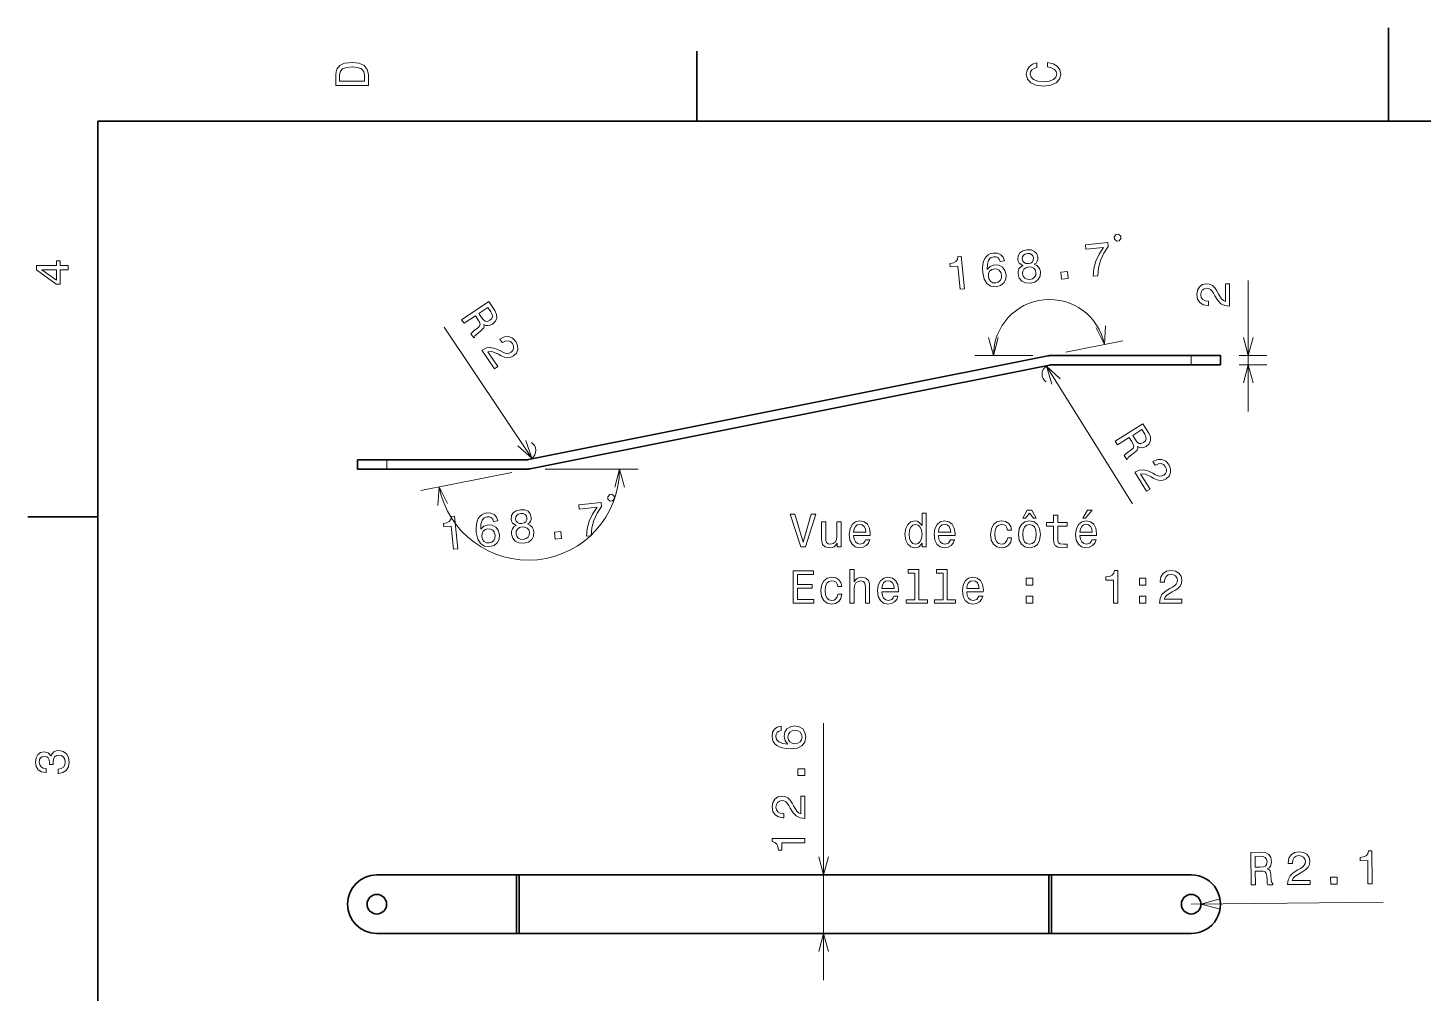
# Model space of a CAD drawing. Extents: x 0 to 297, y 0 to 210.
# Drawn here: x 2.5 to 152.2, y 106.4 to 210 of the extents above; entities that cross this region are included whole.
import ezdxf

# ---------------------------------------------------------------- set-up
doc = ezdxf.new("R2010")
doc.units = 0

msp = doc.modelspace()

# ---------------------------------------------------------------- linework, layer by layer
at = {"color": 7, "lineweight": 35, "ltscale": 0.25}
msp.add_line((148.5, 200), (148.5, 210), dxfattribs=at)
at = {"color": 7, "lineweight": 35, "ltscale": 0.1875}
for p, q in [((74.300003, 200), (74.300003, 207.5)), ((10, 157.5), (2.5, 157.5))]:
    msp.add_line(p, q, dxfattribs=at)
at = {"color": 7, "lineweight": 35}
for p, q in [((287, 200), (10, 200)), ((10, 200), (10, 10)), ((111.933624, 174.794006), (56.212036, 163.657837)), ((112.129608, 173.813385), (56.40802, 162.677246)), ((55.226814, 119.082092), (112.050308, 119.082092)), ((55.226814, 112.782089), (112.050308, 112.782089))]:
    msp.add_line(p, q, dxfattribs=at)
at = {"color": 7, "lineweight": 13, "ltscale": 0.3509}
msp.add_line((133.459961, 168.832794), (133.459961, 182.868805), dxfattribs=at)
at = {"color": 7, "lineweight": 13, "ltscale": 0.423563}
msp.add_line((56.571732, 163.807037), (47.157242, 177.893066), dxfattribs=at)
at = {"color": 7, "lineweight": 13, "ltscale": 0.155356}
msp.add_line((113.894836, 175.185974), (119.988586, 176.403809), dxfattribs=at)
at = {"color": 7, "lineweight": 13, "ltscale": 0.155357}
msp.add_line((110.325623, 174.832794), (104.111359, 174.832794), dxfattribs=at)
at = {"color": 7, "lineweight": 13, "ltscale": 0.435449}
msp.add_line((111.794708, 173.680267), (121.040253, 158.91864), dxfattribs=at)
at = {"color": 7, "lineweight": 35, "ltscale": 0.375}
for p, q in [((127.325623, 174.832794), (112.325623, 174.832794)), ((127.325623, 173.832794), (112.325623, 173.832794)), ((41.016052, 163.638458), (56.016052, 163.638458)), ((41.016052, 162.638458), (56.016052, 162.638458)), ((39.944431, 119.082092), (54.944427, 119.082092)), ((112.332703, 119.082092), (127.332703, 119.082092)), ((39.944431, 112.782089), (54.944427, 112.782089)), ((112.332703, 112.782089), (127.332703, 112.782089))]:
    msp.add_line(p, q, dxfattribs=at)
at = {"color": 7, "lineweight": 13, "ltscale": 0.025}
for p, q in [((127.325623, 173.832794), (127.325623, 174.832794)), ((41.016052, 162.638458), (41.016052, 163.638458))]:
    msp.add_line(p, q, dxfattribs=at)
at = {"color": 7, "lineweight": 35, "ltscale": 0.07875}
for p, q in [((130.475616, 174.832794), (127.325623, 174.832794)), ((130.475616, 173.832794), (127.325623, 173.832794)), ((37.866058, 163.638458), (41.016052, 163.638458)), ((37.866058, 162.638458), (41.016052, 162.638458)), ((54.944427, 119.082092), (54.944427, 115.932091)), ((54.944427, 115.932091), (54.944427, 119.082092)), ((55.226814, 115.932091), (55.226814, 119.082092)), ((55.226814, 115.932091), (55.226814, 119.082092)), ((112.050308, 115.932091), (112.050308, 119.082092)), ((112.050308, 115.932091), (112.050308, 119.082092)), ((112.332703, 115.932091), (112.332703, 119.082092)), ((112.332703, 115.932091), (112.332703, 119.082092)), ((54.944427, 112.782089), (54.944427, 115.932091)), ((54.944427, 112.782089), (54.944427, 115.932091)), ((55.226814, 112.782089), (55.226814, 115.932091)), ((55.226814, 112.782089), (55.226814, 115.932091)), ((112.050308, 112.782089), (112.050308, 115.932091)), ((112.050308, 112.782089), (112.050308, 115.932091)), ((112.332703, 112.782089), (112.332703, 115.932091)), ((112.332703, 115.932091), (112.332703, 112.782089))]:
    msp.add_line(p, q, dxfattribs=at)
at = {"color": 7, "lineweight": 35, "ltscale": 0.025}
for p, q in [((130.475616, 173.832794), (130.475616, 174.832794)), ((37.866058, 162.638458), (37.866058, 163.638458))]:
    msp.add_line(p, q, dxfattribs=at)
at = {"color": 7, "lineweight": 13, "ltscale": 0.074609}
for p, q in [((132.475616, 174.832794), (135.459961, 174.832794)), ((132.475616, 173.832794), (135.459961, 173.832794))]:
    msp.add_line(p, q, dxfattribs=at)
at = {"color": 7, "lineweight": 13, "ltscale": 0.249275}
msp.add_line((54.446793, 162.285278), (44.669128, 160.331177), dxfattribs=at)
at = {"color": 7, "lineweight": 13, "ltscale": 0.249276}
msp.add_line((58.016052, 162.638458), (67.987076, 162.638458), dxfattribs=at)
at = {"color": 7, "lineweight": 13}
for p, q in [((87.87999, 107.782089), (87.87999, 135.354385)), ((127.332703, 115.932091), (147.925781, 116.135406))]:
    msp.add_line(p, q, dxfattribs=at)
at = {"color": 7, "lineweight": 35, "ltscale": 0.00706}
for p, q in [((54.944427, 119.082092), (55.226814, 119.082092)), ((112.050308, 119.082092), (112.332703, 119.082092)), ((54.944427, 112.782089), (55.226814, 112.782089)), ((112.050308, 112.782089), (112.332703, 112.782089))]:
    msp.add_line(p, q, dxfattribs=at)
at = {"color": 7, "lineweight": 13}
for points in [[(35.533215, 204.994965), (35.533215, 203.829971), (39.033215, 203.829971), (39.033215, 204.994965), (38.922264, 205.544678), (38.584366, 205.953171), (38.034657, 206.205338), (37.283215, 206.296112), (36.516644, 206.215424), (36.21405, 206.114563), (35.971977, 205.973343), (35.644165, 205.56485), (35.563473, 205.297562)], [(35.951801, 204.959656), (36.027451, 205.342941), (36.259438, 205.605194), (36.672985, 205.761536), (37.283215, 205.811966), (37.873272, 205.756485), (38.286816, 205.600143), (38.533936, 205.332855), (38.614628, 204.959656), (38.614628, 204.298996), (35.951801, 204.298996)], [(111.93206, 205.817017), (112.35569, 205.716141), (112.658287, 205.549713), (112.844887, 205.317734), (112.905403, 205.045395), (112.814629, 204.71759), (112.54229, 204.460388), (112.098488, 204.28891), (111.483215, 204.233429), (110.872986, 204.28891), (110.424141, 204.455338), (110.151802, 204.71254), (110.055984, 205.045395), (110.106415, 205.287476), (110.247627, 205.494247), (110.474571, 205.655624), (110.787247, 205.766571), (110.787247, 206.245682), (110.308144, 206.094391), (109.94503, 205.832138), (109.718086, 205.474075), (109.637398, 205.045395), (109.763474, 204.510818), (110.116501, 204.10231), (110.696472, 203.840057), (111.483215, 203.749283), (112.269958, 203.840057), (112.84993, 204.10231), (113.208, 204.510818), (113.329041, 205.045395), (113.233215, 205.51442), (112.965927, 205.892654), (112.527161, 206.159943), (111.93206, 206.301163)], [(119.359619, 187.120972), (119.591797, 187.143921), (119.801025, 187.399109), (119.778046, 187.631317), (119.522888, 187.840546), (119.29068, 187.817566), (119.081451, 187.562378), (119.104431, 187.33017)], [(107.296112, 184.979614), (107.160522, 185.376709), (106.909912, 185.655975), (106.549774, 185.812897), (106.101685, 185.834442), (105.809052, 185.77002), (105.562531, 185.649353), (105.352081, 185.471405), (105.183228, 185.23172), (105.059967, 184.940796), (104.982819, 184.593628), (104.951782, 184.190186), (104.975922, 183.741516), (105.12674, 183.036804), (105.423798, 182.54422), (105.851074, 182.272308), (106.403503, 182.22052), (106.881409, 182.359039), (107.229431, 182.631653), (107.433594, 183.026886), (107.472229, 183.50708), (107.339722, 183.975433), (107.072632, 184.318939), (106.693451, 184.514557), (106.243866, 184.551147), (105.777008, 184.403595), (105.448975, 184.082275), (105.469635, 184.641785), (105.591003, 185.054138), (105.813599, 185.314362), (106.146912, 185.428436), (106.401825, 185.413116), (106.602966, 185.326599), (106.745819, 185.163361), (106.834381, 184.933929)], [(109.253204, 184.499237), (109.011169, 184.333374), (108.854889, 184.12027), (108.768799, 183.863434), (108.76297, 183.563843), (108.887451, 183.125122), (109.152588, 182.801697), (109.550842, 182.618103), (110.071198, 182.583435), (110.569641, 182.718903), (110.924194, 182.97699), (111.120789, 183.34613), (111.161926, 183.801239), (111.092468, 184.093353), (110.962738, 184.328857), (110.762695, 184.506714), (110.497864, 184.622406), (110.686676, 184.762695), (110.810822, 184.94223), (110.876282, 185.151428), (110.88205, 185.40033), (110.76651, 185.748688), (110.527405, 186.013916), (110.167755, 186.165833), (109.714142, 186.191895), (109.269409, 186.076935), (108.946503, 185.857483), (108.759003, 185.550049), (108.718994, 185.186279), (108.768402, 184.942841), (108.873596, 184.750549)], [(109.199738, 185.193298), (109.218048, 185.418121), (109.321594, 185.600647), (109.501892, 185.724915), (109.753876, 185.790405), (110.008789, 185.775085), (110.20993, 185.688568), (110.34726, 185.529846), (110.414276, 185.313477), (110.391449, 185.08316), (110.288391, 184.895599), (110.1091, 184.761292), (109.861633, 184.701355), (109.601715, 184.716156), (109.400055, 184.807709), (109.262238, 184.971436)], [(116.799377, 183.350525), (117.306274, 183.400696), (117.389954, 184.245178), (117.604584, 185.046844), (117.945099, 185.805237), (118.415558, 186.530884), (118.374329, 186.947449), (115.985413, 186.71106), (116.030609, 186.254364), (117.937714, 186.443085), (117.452698, 185.710907), (117.106171, 184.962067), (116.889587, 184.18045)], [(6.833213, 184.02739), (6.833213, 184.481277), (5.965778, 184.481277), (5.965778, 184.98056), (5.56232, 184.98056), (5.56232, 184.481277), (3.408862, 184.481277), (3.408862, 184.022339), (5.521974, 182.489197), (5.965778, 182.489197), (5.965778, 184.02739)], [(102.535187, 181.939117), (102.991913, 181.984314), (102.644775, 185.492401), (102.303497, 185.458649), (102.243469, 185.143555), (102.08316, 184.919922), (101.819031, 184.772156), (101.441589, 184.694244), (101.476837, 184.337921), (102.289886, 184.418365)], [(109.243774, 183.621552), (109.262634, 183.892029), (109.388306, 184.107178), (109.601227, 184.26001), (109.897888, 184.334961), (110.198456, 184.319092), (110.437225, 184.210968), (110.602631, 184.024628), (110.679138, 183.76358), (110.657257, 183.472565), (110.533051, 183.24234), (110.321106, 183.079468), (110.02948, 183.005005), (109.723877, 183.020386), (109.484131, 183.13855), (109.31723, 183.339966)], [(5.56232, 182.912827), (3.993876, 184.02739), (5.56232, 184.02739)], [(106.985901, 183.453888), (106.961975, 183.132263), (106.845306, 182.877472), (106.635345, 182.694519), (106.359253, 182.616516), (106.058197, 182.63739), (105.816956, 182.77063), (105.647583, 182.997131), (105.571136, 183.308838), (105.590515, 183.624969), (105.707703, 183.874756), (105.923676, 184.048157), (106.22937, 184.134155), (106.505859, 184.105774), (106.736053, 183.981567), (106.899902, 183.759613)], [(113.432831, 183.017426), (114.125427, 183.085968), (114.051422, 183.83374), (113.358856, 183.765228)], [(131.459961, 180.12027), (131.459961, 182.525879), (131.026245, 182.525879), (131.026245, 180.624603), (130.789215, 180.730499), (130.592529, 180.912048), (130.234467, 181.471863), (130.08316, 181.769409), (129.866302, 182.102264), (129.614136, 182.339294), (129.316589, 182.475464), (128.978699, 182.525879), (128.555054, 182.440155), (128.222198, 182.203125), (128.010406, 181.839996), (127.934753, 181.370972), (128.020477, 180.886841), (128.257507, 180.518677), (128.635742, 180.281647), (129.13504, 180.200958), (129.205627, 180.200958), (129.205627, 180.659882), (129.165283, 180.659882), (128.822357, 180.705292), (128.57019, 180.841461), (128.408813, 181.058319), (128.353333, 181.345764), (128.403778, 181.638275), (128.529846, 181.855133), (128.726532, 181.996338), (128.973663, 182.046783), (129.205627, 182.011475), (129.402313, 181.915649), (129.573792, 181.754272), (129.725098, 181.532379), (129.886475, 181.234833), (130.199158, 180.74057), (130.532013, 180.392609), (130.935455, 180.185822), (131.444824, 180.12027)], [(49.03862, 178.677368), (49.29924, 178.287415), (50.527771, 179.108521), (50.794006, 178.710205), (50.9776, 178.408264), (51.042191, 178.18457), (50.971085, 177.991455), (50.751724, 177.78418), (50.388367, 177.510986), (50.157806, 177.320496), (50.044678, 177.172089), (50.338928, 176.731842), (50.418594, 176.785095), (50.471542, 176.959991), (50.66716, 177.139252), (51.117157, 177.482483), (51.417526, 177.786346), (51.462082, 177.955658), (51.440872, 178.159851), (51.657791, 178.062195), (51.883011, 178.042877), (52.117935, 178.090698), (52.356979, 178.214081), (52.669952, 178.508179), (52.822006, 178.852448), (52.796387, 179.235657), (52.598679, 179.649445), (51.948532, 180.622223)], [(52.169418, 179.520264), (52.315201, 179.247681), (52.356049, 179.01416), (52.284958, 178.802856), (52.079559, 178.610992), (51.80835, 178.490387), (51.585938, 178.505493), (51.381546, 178.647949), (51.184036, 178.898071), (50.884186, 179.34671), (51.852753, 179.99408)], [(51.222473, 175.409851), (52.559219, 173.409821), (52.919815, 173.650818), (51.863312, 175.231567), (52.119232, 175.275238), (52.383636, 175.233582), (52.992401, 174.967133), (53.283539, 174.803802), (53.648788, 174.647583), (53.990143, 174.590637), (54.313202, 174.642761), (54.622147, 174.788605), (54.926712, 175.095276), (55.071732, 175.477295), (55.046066, 175.896881), (54.848343, 176.328888), (54.508026, 176.683746), (54.106384, 176.858124), (53.660202, 176.845032), (53.200272, 176.634674), (53.141571, 176.595428), (53.396576, 176.213867), (53.43013, 176.236298), (53.740463, 176.38913), (54.025772, 176.416046), (54.280457, 176.325409), (54.486313, 176.117249), (54.606918, 175.846039), (54.622604, 175.595673), (54.537537, 175.368988), (54.360107, 175.189728), (54.147614, 175.090179), (53.930847, 175.060547), (53.698608, 175.099426), (53.449524, 175.19986), (53.150009, 175.357574), (52.615402, 175.594727), (52.145309, 175.699066), (51.694977, 175.64679), (51.235062, 175.418274)], [(119.190155, 165.640381), (119.439117, 165.242889), (120.691437, 166.027252), (120.94574, 165.621185), (121.1203, 165.313995), (121.178253, 165.08844), (121.101471, 164.897522), (120.876068, 164.696838), (120.504761, 164.43454), (120.268646, 164.250946), (120.151184, 164.105988), (120.432281, 163.657196), (120.513489, 163.708069), (120.571594, 163.881317), (120.77243, 164.054718), (121.232391, 164.38446), (121.541626, 164.679291), (121.591187, 164.847198), (121.576019, 165.051941), (121.789948, 164.947906), (122.014496, 164.921906), (122.250732, 164.962769), (122.493347, 165.07901), (122.81488, 165.363708), (122.977081, 165.703308), (122.962799, 166.087128), (122.777435, 166.506592), (122.156403, 167.498199)], [(122.344543, 166.390198), (122.482208, 166.113403), (122.516083, 165.878754), (122.438782, 165.669647), (122.227783, 165.483948), (121.953125, 165.371429), (121.731262, 165.393158), (121.531189, 165.541565), (121.341156, 165.797455), (121.054718, 166.254791), (122.042053, 166.873169)], [(121.276276, 162.309631), (122.553192, 160.270874), (122.920746, 160.501099), (121.91153, 162.112457), (122.16864, 162.148499), (122.431702, 162.09903), (123.032318, 161.814667), (123.318481, 161.642822), (123.678955, 161.47583), (124.018463, 161.408783), (124.342926, 161.451324), (124.656036, 161.587952), (124.969574, 161.885468), (125.125824, 162.263031), (125.11261, 162.683197), (124.927765, 163.12085), (124.598114, 163.485657), (124.201813, 163.671844), (123.755432, 163.671967), (123.289459, 163.475342), (123.229645, 163.437866), (123.473236, 163.04892), (123.507416, 163.070313), (123.822174, 163.213898), (124.108154, 163.23233), (124.360016, 163.134216), (124.559631, 162.920044), (124.67215, 162.645355), (124.68042, 162.394653), (124.588684, 162.170593), (124.406006, 161.996674), (124.190674, 161.903442), (123.973114, 161.880249), (123.742126, 161.925995), (123.496124, 162.033752), (123.201416, 162.200256), (122.674072, 162.453156), (122.207275, 162.571411), (121.755585, 162.532471), (121.289093, 162.317657)], [(62.440384, 155.443451), (62.947266, 155.493591), (63.03096, 156.338074), (63.24556, 157.139771), (63.58609, 157.898163), (64.056549, 158.62381), (64.01532, 159.040375), (61.626419, 158.803986), (61.6716, 158.34729), (63.57872, 158.53598), (63.093704, 157.803833), (62.747162, 157.054962), (62.530563, 156.273376)], [(65.000595, 159.213867), (65.232788, 159.236847), (65.442017, 159.492035), (65.419037, 159.724213), (65.163864, 159.933441), (64.931656, 159.910461), (64.722443, 159.655304), (64.745407, 159.423096)], [(48.176193, 154.032043), (48.632889, 154.07724), (48.285767, 157.585327), (47.944504, 157.551544), (47.88446, 157.23645), (47.724136, 157.012817), (47.460022, 156.865051), (47.082581, 156.78717), (47.117844, 156.430847), (47.930862, 156.511292)], [(52.937103, 157.07251), (52.801529, 157.469604), (52.550903, 157.748871), (52.190765, 157.905823), (51.742661, 157.927368), (51.450027, 157.862946), (51.203522, 157.742249), (50.993073, 157.564331), (50.824203, 157.324646), (50.700958, 157.033691), (50.62381, 156.686523), (50.592789, 156.283081), (50.616913, 155.834442), (50.767731, 155.12973), (51.064789, 154.637146), (51.492065, 154.365204), (52.04451, 154.313446), (52.522385, 154.451935), (52.870438, 154.724579), (53.074585, 155.119812), (53.11322, 155.600006), (52.980728, 156.068329), (52.713608, 156.411865), (52.334442, 156.607452), (51.884842, 156.644073), (51.417999, 156.496521), (51.089981, 156.175201), (51.110626, 156.73468), (51.231995, 157.147064), (51.454575, 157.407288), (51.787903, 157.521332), (52.042816, 157.506012), (52.243958, 157.419495), (52.38681, 157.256256), (52.475388, 157.026825)], [(54.894211, 156.592163), (54.652161, 156.4263), (54.495865, 156.213196), (54.40979, 155.95636), (54.403961, 155.656769), (54.528458, 155.218048), (54.793579, 154.894592), (55.191833, 154.711029), (55.712189, 154.676361), (56.210632, 154.811829), (56.565186, 155.069885), (56.76178, 155.439026), (56.802902, 155.894135), (56.733459, 156.186279), (56.603729, 156.421753), (56.403687, 156.599609), (56.138855, 156.715302), (56.327682, 156.855621), (56.451813, 157.035126), (56.517273, 157.244324), (56.523056, 157.493225), (56.407486, 157.841614), (56.168396, 158.106812), (55.808746, 158.258759), (55.355133, 158.284821), (54.9104, 158.169861), (54.587509, 157.950378), (54.400009, 157.642975), (54.359985, 157.279205), (54.409409, 157.035767), (54.514587, 156.843445)], [(54.840729, 157.286224), (54.859039, 157.511017), (54.962601, 157.693573), (55.142883, 157.817841), (55.394867, 157.883301), (55.649765, 157.867981), (55.850906, 157.781464), (55.988251, 157.622742), (56.055267, 157.406403), (56.03244, 157.176086), (55.929367, 156.988525), (55.750076, 156.854218), (55.502625, 156.79425), (55.242691, 156.809082), (55.041061, 156.900604), (54.903229, 157.064362)], [(86.566368, 157.78688), (85.68885, 154.80632), (84.78611, 157.78688), (84.307007, 157.78688), (85.436691, 154.28183), (85.94101, 154.28183), (87.045479, 157.78688)], [(98.453262, 154.700424), (98.453262, 154.28183), (98.897064, 154.28183), (98.897064, 157.902863), (98.458298, 157.902863), (98.458298, 156.576492), (98.120407, 156.959778), (97.913635, 157.050568), (97.676605, 157.085861), (97.247925, 156.985001), (96.915077, 156.702576), (96.698212, 156.248688), (96.622566, 155.638458), (96.698212, 155.028229), (96.915077, 154.56929), (97.247925, 154.28183), (97.676605, 154.186005), (97.913635, 154.221313), (98.12545, 154.312088)], [(109.255852, 157.3582), (109.553406, 157.3582), (109.982079, 157.917999), (110.405708, 157.3582), (110.703262, 157.3582), (110.224152, 158.215546), (109.740005, 158.215546)], [(112.564209, 156.521027), (112.564209, 155.164398), (112.594467, 154.725632), (112.73568, 154.423035), (113.018097, 154.246521), (113.497208, 154.186005), (114.021698, 154.211227), (114.021698, 154.594513), (113.638412, 154.564255), (113.290436, 154.604599), (113.103836, 154.730682), (113.02314, 154.94249), (113.008011, 155.240036), (113.008011, 156.521027), (114.021698, 156.521027), (114.021698, 156.899261), (113.008011, 156.899261), (113.008011, 157.691055), (112.564209, 157.691055), (112.564209, 156.899261), (111.797638, 156.899261), (111.797638, 156.521027)], [(115.701096, 157.3582), (115.998642, 157.3582), (116.699654, 158.215546), (116.205414, 158.215546)], [(52.626907, 155.546814), (52.602982, 155.225159), (52.486298, 154.970367), (52.276337, 154.787415), (52.000259, 154.709412), (51.699188, 154.730316), (51.457947, 154.863556), (51.288574, 155.090057), (51.212112, 155.401764), (51.231522, 155.717896), (51.348694, 155.967651), (51.564667, 156.141083), (51.870361, 156.227051), (52.146835, 156.198669), (52.377045, 156.074493), (52.540909, 155.852509)], [(54.884766, 155.714478), (54.90361, 155.984924), (55.029297, 156.200073), (55.242218, 156.352905), (55.538879, 156.427887), (55.839447, 156.412018), (56.078201, 156.303864), (56.243607, 156.117523), (56.320114, 155.856506), (56.298233, 155.56546), (56.174042, 155.335266), (55.962112, 155.172394), (55.670471, 155.097931), (55.364883, 155.113281), (55.125137, 155.231476), (54.958237, 155.432892)], [(59.073822, 155.110321), (59.766418, 155.178864), (59.692413, 155.926666), (58.999832, 155.858124)], [(89.768822, 156.990036), (89.325012, 156.990036), (89.325012, 155.426636), (89.274582, 155.063538), (89.128326, 154.801285), (88.901382, 154.639893), (88.603836, 154.589462), (88.366806, 154.629807), (88.215508, 154.750854), (88.129768, 154.957626), (88.109596, 155.250122), (88.109596, 156.990036), (87.665794, 156.990036), (87.665794, 155.209778), (87.680923, 154.851715), (87.776749, 154.554169), (88.069252, 154.28183), (88.538269, 154.186005), (88.790436, 154.221313), (89.007294, 154.312088), (89.193893, 154.46843), (89.345192, 154.695374), (89.345192, 154.28183), (89.768822, 154.28183)], [(91.105278, 155.507339), (92.880493, 155.507339), (92.885536, 155.714111), (92.80484, 156.294083), (92.582939, 156.727798), (92.229919, 156.990036), (91.760895, 157.085861), (91.301964, 156.985001), (90.948936, 156.702576), (90.721992, 156.243652), (90.641296, 155.638458), (90.716949, 155.018143), (90.943893, 154.564255), (91.291878, 154.28183), (91.745766, 154.186005), (92.139137, 154.251572), (92.461906, 154.423035), (92.698936, 154.695374), (92.835106, 155.058487), (92.396339, 155.058487), (92.305565, 154.85675), (92.174438, 154.70546), (91.801239, 154.584427), (91.513779, 154.639893), (91.296921, 154.816406), (91.155708, 155.103882), (91.105278, 155.492203)], [(91.105278, 155.880539), (91.160751, 156.228516), (91.296921, 156.485718), (91.503693, 156.642059), (91.776024, 156.69754), (92.04332, 156.642059), (92.250092, 156.485718), (92.376167, 156.228516), (92.421555, 155.880539)], [(97.752251, 156.687454), (98.044754, 156.616852), (98.266663, 156.420166), (98.397781, 156.092346), (98.448212, 155.638458), (98.397781, 155.17952), (98.266663, 154.851715), (98.044754, 154.649979), (97.752251, 154.584427), (97.474869, 154.649979), (97.263054, 154.851715), (97.121849, 155.18457), (97.076454, 155.638458), (97.121849, 156.087311), (97.263054, 156.415115), (97.474869, 156.616852)], [(100.213348, 155.507339), (101.988564, 155.507339), (101.993607, 155.714111), (101.91291, 156.294083), (101.69101, 156.727798), (101.337982, 156.990036), (100.868965, 157.085861), (100.410034, 156.985001), (100.057007, 156.702576), (99.830063, 156.243652), (99.749367, 155.638458), (99.82502, 155.018143), (100.051964, 154.564255), (100.399948, 154.28183), (100.853836, 154.186005), (101.247208, 154.251572), (101.569977, 154.423035), (101.807007, 154.695374), (101.943176, 155.058487), (101.50441, 155.058487), (101.413635, 154.85675), (101.282509, 154.70546), (100.909309, 154.584427), (100.621849, 154.639893), (100.404984, 154.816406), (100.263779, 155.103882), (100.213348, 155.492203)], [(100.213348, 155.880539), (100.268822, 156.228516), (100.404984, 156.485718), (100.611755, 156.642059), (100.884094, 156.69754), (101.151382, 156.642059), (101.358154, 156.485718), (101.484238, 156.228516), (101.529625, 155.880539)], [(107.621849, 156.092346), (108.060608, 156.092346), (107.969833, 156.495804), (107.752975, 156.813538), (107.415077, 157.010223), (106.976318, 157.085861), (106.492165, 156.985001), (106.124008, 156.702576), (105.892021, 156.243652), (105.811325, 155.628372), (105.886978, 155.018143), (106.113922, 154.564255), (106.471992, 154.28183), (106.961182, 154.186005), (107.394905, 154.261658), (107.732803, 154.473465), (107.964783, 154.80632), (108.065651, 155.250122), (107.642021, 155.250122), (107.566376, 154.967712), (107.425163, 154.75589), (107.223434, 154.624771), (106.976318, 154.584427), (106.668678, 154.649979), (106.446777, 154.851715), (106.310608, 155.17952), (106.265221, 155.643494), (106.310608, 156.097397), (106.45182, 156.425201), (106.678764, 156.626938), (106.976318, 156.69754), (107.238564, 156.652145), (107.435249, 156.536148), (107.566376, 156.344513)], [(108.801964, 155.633408), (108.882652, 155.018143), (109.114639, 154.564255), (109.482796, 154.28183), (109.977036, 154.186005), (110.466225, 154.28183), (110.834381, 154.559204), (111.066376, 155.013092), (111.152107, 155.633408), (111.066376, 156.248688), (110.834381, 156.707626), (110.466225, 156.985001), (109.977036, 157.085861), (109.482796, 156.985001), (109.114639, 156.702576), (108.882652, 156.248688)], [(109.255852, 155.638458), (109.301239, 156.092346), (109.442451, 156.420166), (109.669395, 156.621887), (109.977036, 156.69249), (110.279625, 156.621887), (110.506577, 156.425201), (110.647781, 156.092346), (110.698212, 155.638458), (110.647781, 155.17952), (110.506577, 154.846664), (110.279625, 154.644943), (109.977036, 154.579376), (109.669395, 154.644943), (109.442451, 154.846664), (109.301239, 155.17952)], [(115.393463, 155.507339), (117.168671, 155.507339), (117.173721, 155.714111), (117.093025, 156.294083), (116.871124, 156.727798), (116.518097, 156.990036), (116.04908, 157.085861), (115.590149, 156.985001), (115.237122, 156.702576), (115.010178, 156.243652), (114.929482, 155.638458), (115.005127, 155.018143), (115.232071, 154.564255), (115.580063, 154.28183), (116.033951, 154.186005), (116.427322, 154.251572), (116.750092, 154.423035), (116.987122, 154.695374), (117.123291, 155.058487), (116.684525, 155.058487), (116.59375, 154.85675), (116.462624, 154.70546), (116.089424, 154.584427), (115.801956, 154.639893), (115.585098, 154.816406), (115.443893, 155.103882), (115.393463, 155.492203)], [(115.393463, 155.880539), (115.448936, 156.228516), (115.585098, 156.485718), (115.79187, 156.642059), (116.064209, 156.69754), (116.331497, 156.642059), (116.538269, 156.485718), (116.664352, 156.228516), (116.70974, 155.880539)], [(84.629768, 148.235001), (86.848793, 148.235001), (86.848793, 148.65863), (85.09375, 148.65863), (85.09375, 149.843796), (86.65715, 149.843796), (86.65715, 150.262375), (85.09375, 150.262375), (85.09375, 151.311371), (86.808449, 151.311371), (86.808449, 151.735001), (84.629768, 151.735001)], [(90.716949, 148.235001), (91.160751, 148.235001), (91.160751, 149.798401), (91.206139, 150.156464), (91.352394, 150.418716), (91.579338, 150.580109), (91.881935, 150.640625), (92.124008, 150.590195), (92.275307, 150.454025), (92.350952, 150.227081), (92.376167, 149.924484), (92.376167, 148.235001), (92.819977, 148.235001), (92.819977, 150.015259), (92.799797, 150.373322), (92.709023, 150.670883), (92.411469, 150.943207), (91.947495, 151.039032), (91.695335, 151.003738), (91.478477, 150.907913), (91.296921, 150.756607), (91.160751, 150.549835), (91.160751, 151.856033), (90.716949, 151.856033)], [(97.671555, 151.482834), (97.671555, 148.6082), (96.758736, 148.6082), (96.758736, 148.235001), (99.02314, 148.235001), (99.02314, 148.6082), (98.115364, 148.6082), (98.115364, 151.856033), (96.975594, 151.856033), (96.975594, 151.482834)], [(100.707581, 151.482834), (100.707581, 148.6082), (99.794754, 148.6082), (99.794754, 148.235001), (102.059166, 148.235001), (102.059166, 148.6082), (101.151382, 148.6082), (101.151382, 151.856033), (100.011612, 151.856033), (100.011612, 151.482834)], [(118.994324, 148.235001), (119.453255, 148.235001), (119.453255, 151.760223), (119.110321, 151.760223), (119.019539, 151.452576), (118.837982, 151.245804), (118.560608, 151.124771), (118.177322, 151.084427), (118.177322, 150.726349), (118.994324, 150.726349)], [(123.926598, 148.235001), (126.332214, 148.235001), (126.332214, 148.668716), (124.430923, 148.668716), (124.536827, 148.905746), (124.718384, 149.102432), (125.278183, 149.46051), (125.575729, 149.611801), (125.908585, 149.828659), (126.145615, 150.080826), (126.281784, 150.378372), (126.332214, 150.716263), (126.246483, 151.139893), (126.009445, 151.472748), (125.646339, 151.68457), (125.177322, 151.760223), (124.693169, 151.674484), (124.325012, 151.437454), (124.087982, 151.059204), (124.007294, 150.559921), (124.007294, 150.489319), (124.466225, 150.489319), (124.466225, 150.529663), (124.511612, 150.872604), (124.647781, 151.124771), (124.864639, 151.286148), (125.1521, 151.341629), (125.444611, 151.291199), (125.661469, 151.165115), (125.802673, 150.96843), (125.853111, 150.721313), (125.81781, 150.489319), (125.721985, 150.292633), (125.560608, 150.12117), (125.338699, 149.969864), (125.041153, 149.808487), (124.546913, 149.495804), (124.198929, 149.162949), (123.992157, 148.759491), (123.926598, 148.250137)], [(89.405708, 150.045517), (89.844467, 150.045517), (89.753693, 150.448975), (89.536835, 150.766708), (89.198936, 150.963394), (88.760178, 151.039032), (88.276024, 150.938171), (87.907867, 150.655746), (87.67588, 150.196823), (87.595192, 149.581543), (87.670837, 148.971313), (87.897781, 148.517426), (88.255852, 148.235001), (88.745049, 148.139175), (89.178764, 148.214828), (89.516663, 148.426636), (89.74865, 148.759491), (89.84951, 149.203293), (89.42588, 149.203293), (89.350235, 148.920883), (89.209023, 148.709061), (89.007294, 148.577942), (88.760178, 148.537598), (88.452538, 148.603149), (88.230637, 148.804886), (88.094467, 149.13269), (88.04908, 149.59668), (88.094467, 150.050568), (88.23568, 150.378372), (88.462624, 150.580109), (88.760178, 150.650711), (89.022423, 150.605316), (89.219109, 150.489319), (89.350235, 150.297684)], [(94.141296, 149.46051), (95.916519, 149.46051), (95.921555, 149.667282), (95.840866, 150.247253), (95.618965, 150.680969), (95.265938, 150.943207), (94.796921, 151.039032), (94.337982, 150.938171), (93.984955, 150.655746), (93.758011, 150.196823), (93.677322, 149.591629), (93.752968, 148.971313), (93.979919, 148.517426), (94.327896, 148.235001), (94.781792, 148.139175), (95.175163, 148.204742), (95.497925, 148.376205), (95.734955, 148.648544), (95.871124, 149.011658), (95.432365, 149.011658), (95.341583, 148.809921), (95.210464, 148.65863), (94.837265, 148.537598), (94.549797, 148.593063), (94.332939, 148.769577), (94.191734, 149.057053), (94.141296, 149.445374)], [(94.141296, 149.83371), (94.196777, 150.181686), (94.332939, 150.438889), (94.539711, 150.59523), (94.81205, 150.650711), (95.079338, 150.59523), (95.28611, 150.438889), (95.412193, 150.181686), (95.457581, 149.83371)], [(103.249367, 149.46051), (105.024582, 149.46051), (105.029625, 149.667282), (104.948936, 150.247253), (104.727036, 150.680969), (104.374008, 150.943207), (103.904984, 151.039032), (103.446053, 150.938171), (103.093033, 150.655746), (102.866081, 150.196823), (102.785393, 149.591629), (102.861038, 148.971313), (103.087982, 148.517426), (103.435966, 148.235001), (103.889862, 148.139175), (104.283234, 148.204742), (104.605995, 148.376205), (104.843033, 148.648544), (104.979195, 149.011658), (104.540436, 149.011658), (104.449654, 148.809921), (104.318535, 148.65863), (103.945335, 148.537598), (103.657867, 148.593063), (103.44101, 148.769577), (103.299805, 149.057053), (103.249367, 149.445374)], [(103.249367, 149.83371), (103.30484, 150.181686), (103.44101, 150.438889), (103.647781, 150.59523), (103.92012, 150.650711), (104.187408, 150.59523), (104.39418, 150.438889), (104.520264, 150.181686), (104.565651, 149.83371)], [(109.629051, 150.191772), (110.325012, 150.191772), (110.325012, 150.943207), (109.629051, 150.943207)], [(121.77314, 150.191772), (122.469101, 150.191772), (122.469101, 150.943207), (121.77314, 150.943207)], [(109.629051, 148.235001), (110.325012, 148.235001), (110.325012, 148.986435), (109.629051, 148.986435)], [(121.77314, 148.235001), (122.469101, 148.235001), (122.469101, 148.986435), (121.77314, 148.986435)], [(83.323074, 135.046753), (82.914566, 134.950928), (82.611977, 134.729034), (82.420334, 134.386093), (82.354774, 133.942291), (82.390076, 133.64473), (82.485901, 133.387527), (82.642242, 133.160583), (82.864136, 132.968948), (83.141518, 132.817642), (83.479416, 132.706696), (83.877823, 132.636093), (84.326675, 132.615921), (85.042816, 132.696609), (85.562271, 132.943726), (85.874947, 133.342148), (85.98085, 133.88681), (85.890076, 134.376007), (85.653046, 134.749207), (85.279846, 134.991272), (84.805786, 135.077011), (84.326675, 134.991272), (83.958519, 134.759293), (83.726532, 134.401215), (83.645844, 133.957413), (83.746704, 133.478302), (84.034164, 133.120239), (83.479416, 133.195892), (83.080994, 133.357269), (82.843964, 133.604385), (82.763275, 133.947327), (82.803619, 134.199493), (82.909531, 134.391129), (83.086044, 134.517212), (83.323074, 134.582779)], [(84.810822, 134.587814), (85.128548, 134.532349), (85.370621, 134.391129), (85.532005, 134.164185), (85.582443, 133.881775), (85.532005, 133.584213), (85.375671, 133.357269), (85.133591, 133.211014), (84.815872, 133.165634), (84.503189, 133.216064), (84.266159, 133.357269), (84.114861, 133.589264), (84.059387, 133.901947), (84.114861, 134.174271), (84.261108, 134.391129), (84.498146, 134.532349)], [(5.73379, 129.979111), (5.769093, 129.979111), (6.253242, 130.059799), (6.616354, 130.296829), (6.848343, 130.670029), (6.934078, 131.164276), (6.848343, 131.688766), (6.626441, 132.082138), (6.273415, 132.334305), (5.819525, 132.425079), (5.521974, 132.384735), (5.279899, 132.273788), (5.0933, 132.092224), (4.957133, 131.850143), (4.684798, 132.177963), (4.251081, 132.293961), (3.857709, 132.218307), (3.560158, 132.00145), (3.373559, 131.648422), (3.307997, 131.164276), (3.388689, 130.710388), (3.610591, 130.362396), (3.963617, 130.135452), (4.432637, 130.059799), (4.46794, 130.059799), (4.46794, 130.508652), (4.145173, 130.548996), (3.913184, 130.680115), (3.771974, 130.891937), (3.721542, 131.189484), (3.761888, 131.451736), (3.867795, 131.643372), (4.039265, 131.759369), (4.271254, 131.804764), (4.518372, 131.759369), (4.684798, 131.638336), (4.785663, 131.426514), (4.815922, 131.139053), (4.810879, 130.942368), (5.209294, 130.942368), (5.199208, 131.189484), (5.244596, 131.507217), (5.365634, 131.744247), (5.56232, 131.885452), (5.819525, 131.935883), (6.112032, 131.880417), (6.328891, 131.734161), (6.465058, 131.502167), (6.510447, 131.194534), (6.460014, 130.876801), (6.308718, 130.644821), (6.066643, 130.498566), (5.73379, 130.443085)], [(85.87999, 129.75238), (85.87999, 130.448334), (85.128548, 130.448334), (85.128548, 129.75238)], [(85.87999, 125.133789), (85.87999, 127.539406), (85.446274, 127.539406), (85.446274, 125.638107), (85.209244, 125.744019), (85.012558, 125.925568), (84.65448, 126.485367), (84.503189, 126.782921), (84.286331, 127.115776), (84.034164, 127.352806), (83.736618, 127.488976), (83.39872, 127.539406), (82.97509, 127.453667), (82.642242, 127.216637), (82.43042, 126.853523), (82.354774, 126.384506), (82.440506, 125.900352), (82.677536, 125.532196), (83.055786, 125.295166), (83.555061, 125.214478), (83.625671, 125.214478), (83.625671, 125.673409), (83.58532, 125.673409), (83.242386, 125.718796), (82.990219, 125.854965), (82.828842, 126.071823), (82.773361, 126.359291), (82.823792, 126.651794), (82.949875, 126.868652), (83.146561, 127.009865), (83.393677, 127.060295), (83.625671, 127.024994), (83.822357, 126.929176), (83.99382, 126.767792), (84.145119, 126.545891), (84.306503, 126.248337), (84.619186, 125.754105), (84.952034, 125.40612), (85.355499, 125.199348), (85.864861, 125.133789)], [(85.87999, 122.537529), (85.87999, 122.996468), (82.354774, 122.996468), (82.354774, 122.653526), (82.662415, 122.562744), (82.869186, 122.381195), (82.990219, 122.103813), (83.030563, 121.720528), (83.388634, 121.720528), (83.388634, 122.537529)], [(133.756012, 117.995605), (134.225006, 118.000237), (134.210419, 119.477829), (134.689499, 119.482559), (135.042664, 119.470917), (135.265244, 119.402504), (135.387924, 119.237282), (135.441299, 118.940247), (135.470993, 118.486626), (135.504181, 118.189384), (135.566437, 118.013481), (136.095963, 118.018707), (136.095016, 118.114525), (135.977631, 118.254585), (135.934692, 118.516418), (135.893814, 119.080887), (135.803955, 119.498604), (135.686676, 119.628578), (135.504181, 119.722603), (135.704651, 119.85067), (135.844116, 120.028564), (135.932693, 120.251358), (135.960312, 120.518936), (135.885529, 120.941849), (135.680679, 121.257561), (135.345947, 121.445908), (134.891434, 121.506989), (133.721451, 121.495438)], [(137.685944, 118.034409), (140.091446, 118.058159), (140.087158, 118.491852), (138.185959, 118.473083), (138.28952, 118.711151), (138.469116, 118.909615), (139.02536, 119.273193), (139.321396, 119.427422), (139.6521, 119.64756), (139.886627, 119.902046), (140.019852, 120.200928), (140.06694, 120.539307), (139.977036, 120.962067), (139.736725, 121.292564), (139.371536, 121.500786), (138.901794, 121.5718), (138.418518, 121.481285), (138.052719, 121.240631), (137.819427, 120.860069), (137.743668, 120.360016), (137.74437, 120.289413), (138.203278, 120.293945), (138.202881, 120.33429), (138.244888, 120.677658), (138.378555, 120.931152), (138.593811, 121.094673), (138.880707, 121.152985), (139.173706, 121.105438), (139.3918, 120.981506), (139.534943, 120.786224), (139.587814, 120.539619), (139.554794, 120.307289), (139.460922, 120.109665), (139.301239, 119.936615), (139.080841, 119.783134), (138.784897, 119.61882), (138.293777, 119.301277), (137.949097, 118.965004), (137.746323, 118.559525), (137.685791, 118.049538)], [(146.297333, 118.119431), (146.756241, 118.123962), (146.721436, 121.649002), (146.37851, 121.645615), (146.290787, 121.337097), (146.111267, 121.128548), (145.835098, 121.004776), (145.45224, 120.960648), (145.455765, 120.602592), (146.272736, 120.610664)], [(134.764542, 121.077042), (135.072464, 121.04982), (135.290253, 120.956146), (135.428162, 120.780983), (135.476288, 120.504066), (135.428741, 120.211075), (135.294327, 120.033226), (135.063248, 119.940163), (134.745789, 119.911812), (134.206192, 119.906487), (134.194687, 121.071411)], [(142.304306, 118.080002), (143.000229, 118.086876), (142.992813, 118.83828), (142.296875, 118.831406)]]:
    msp.add_lwpolyline(points, close=True, dxfattribs=at)
for points in [[(105.593719, 176.764648), (106.111359, 174.832794), (106.628998, 176.764648)], [(117.141174, 177.80481), (118.027374, 176.011871), (118.156372, 178.00769)], [(132.942352, 176.764648), (133.459961, 174.832794), (133.9776, 176.764648)], [(113.25885, 172.31778), (111.794708, 173.680267), (112.38147, 171.76828)], [(133.9776, 171.90094), (133.459961, 173.832794), (132.942352, 171.90094)], [(55.067886, 165.125549), (56.571732, 163.807037), (55.928619, 165.700836)], [(66.504715, 160.706604), (65.987076, 162.638458), (65.469437, 160.706604)], [(47.516556, 158.930176), (46.630341, 160.723114), (46.501343, 158.727295)], [(87.36235, 121.013939), (87.87999, 119.082092), (88.397629, 121.013939)], [(130.309296, 116.479141), (128.382645, 115.942459), (130.319519, 115.443916)], [(88.397629, 110.850243), (87.87999, 112.782089), (87.36235, 110.850243)]]:
    msp.add_lwpolyline(points, dxfattribs=at)
at = {"color": 7, "lineweight": 35}
for centre in [(39.944431, 115.932091), (127.332703, 115.932091)]:
    msp.add_circle(centre, 1.05, dxfattribs=at)
at = {"color": 7, "lineweight": 13}
for centre, radius, start, end in [((112.127686, 174.832794), 6.016346, 11.301874, 180.000009), ((112.325623, 172.832642), 1.000166, 122.059783, 236.63229), ((56.016052, 164.638458), 1, 303.757036, 58.348592), ((56.213959, 162.638458), 9.773124, 191.301882, 0.00001)]:
    msp.add_arc(centre, radius, start, end, dxfattribs=at)
at = {"color": 7, "lineweight": 35}
for centre, radius, start, end in [((112.325623, 172.832642), 2.000166, 90.000003, 101.301876), ((112.325623, 172.832642), 1.000166, 90.000003, 101.301876), ((56.016052, 164.638458), 1, 269.999997, 281.301871), ((56.016052, 164.638458), 2, 269.999997, 281.301871), ((39.944431, 115.932091), 3.15, 90.000003, 269.999997), ((127.332703, 115.932091), 3.15, 269.999997, 90.000003)]:
    msp.add_arc(centre, radius, start, end, dxfattribs=at)

doc.saveas('drawing.dxf')
